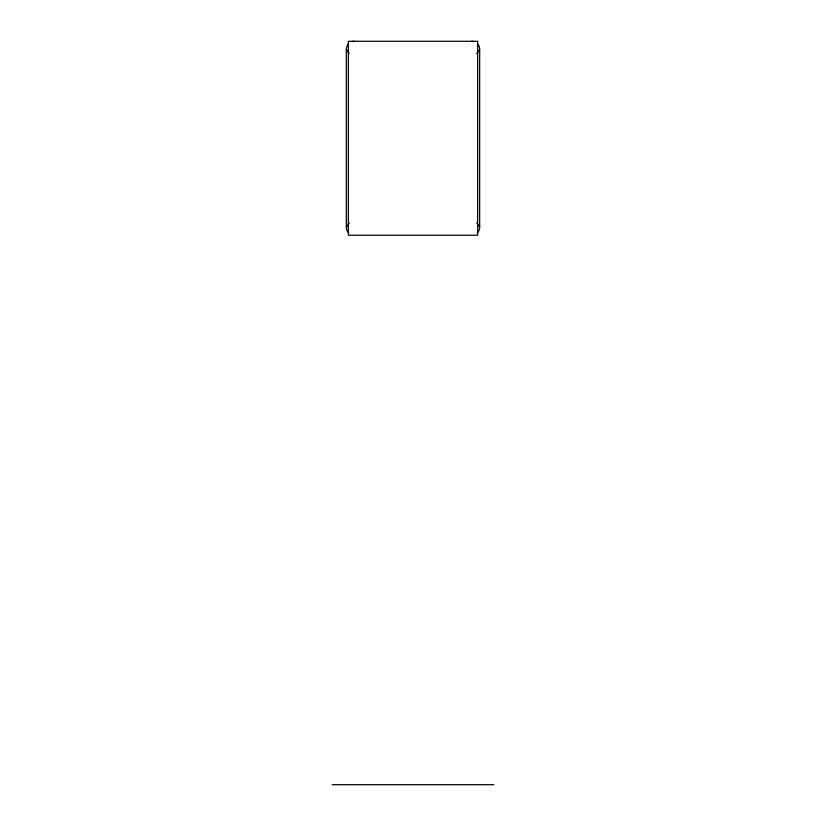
<?xml version="1.0" encoding="UTF-8"?>
<svg xmlns="http://www.w3.org/2000/svg" width="826" height="826" viewBox="0 0 826 826"><rect width="100%" height="100%" fill="white"/><g stroke="black" fill="none" stroke-linecap="round" stroke-linejoin="round"><path stroke-width="1.24" d="M348.706 232.86A8.084 8.084 0 0 1 346.331 227.15L349.274 222.958M476.726 53.566L479.669 49.384A8.084 8.084 0 0 0 477.294 43.664M332.197 784.7L493.803 784.7M476.726 222.958L479.669 227.15A8.084 8.084 0 0 1 477.294 232.86M348.706 43.664A8.084 8.084 0 0 0 346.331 49.384L349.274 53.566M479.669 49.384L479.669 227.15M346.331 49.384L346.331 227.15M352.33 41.579A8.084 8.084 0 0 1 354.416 41.3M471.584 41.3A8.084 8.084 0 0 1 473.67 41.579M477.645 41.3L348.355 41.3L348.355 235.234L477.645 235.234L477.645 41.3"/></g></svg>
